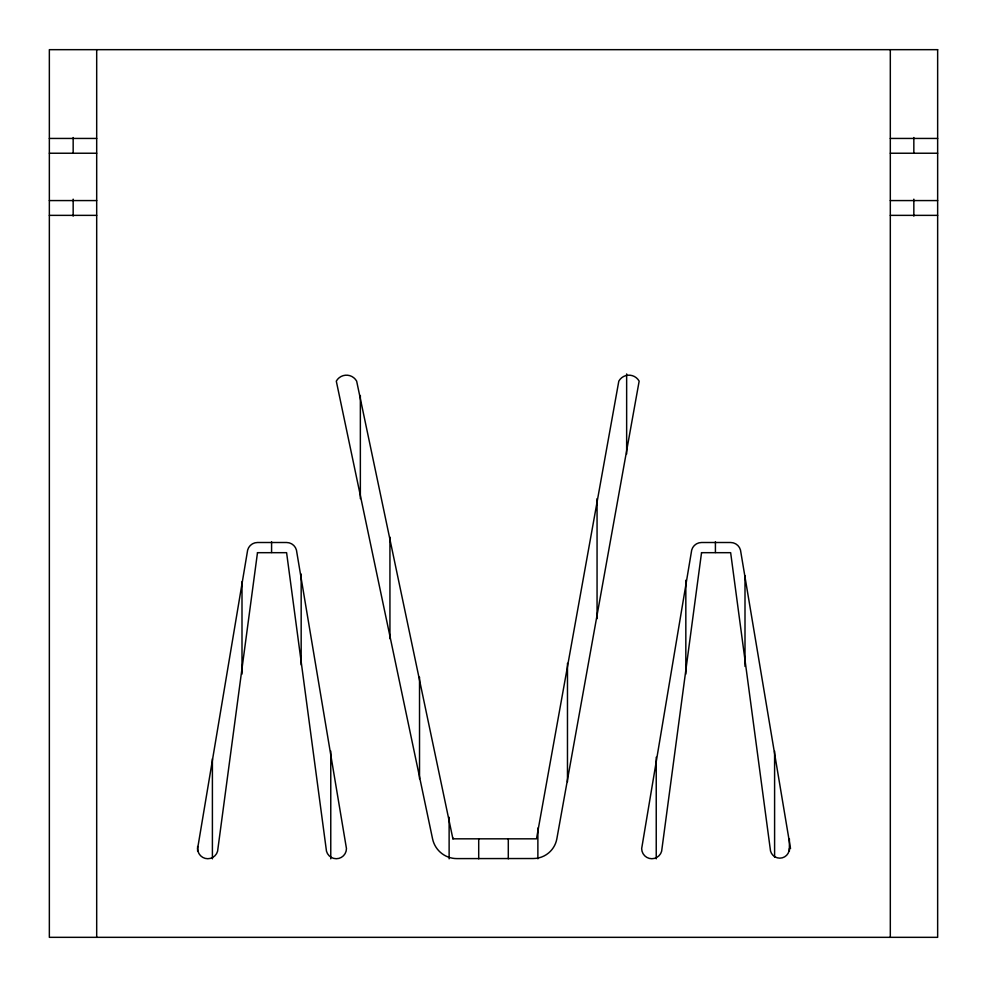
<?xml version="1.0" encoding="UTF-8"?>
<svg xmlns="http://www.w3.org/2000/svg" width="987" height="987" viewBox="0 0 987 987"><rect width="100%" height="100%" fill="white"/><g stroke="black" fill="none" stroke-linecap="round" stroke-linejoin="round"><path stroke-width="1.48" d="M452.91 838.827L536.496 838.827L618.812 381.142A11.647 11.647 0 0 1 639.157 381.142L556.841 838.827A23.935 23.935 0 0 1 548.636 852.953L546.416 854.606A23.935 23.935 0 0 1 533.301 858.53L456.932 858.604A24.86 24.86 0 0 1 432.565 838.851L336.296 381.142A11.659 11.659 0 0 1 356.652 381.142L452.91 838.827L453.415 838.21M49.35 138.439L96.689 138.439M890.311 138.439L937.65 138.439M49.35 153.232L96.689 153.232M890.311 153.232L937.65 153.232M49.35 200.571L96.689 200.571M890.311 200.571L937.65 200.571M49.35 215.363L96.689 215.363M890.311 215.363L937.65 215.363M913.839 137.514L913.839 152.923M913.839 199.152L913.839 216.104M890.311 49.671L890.311 937.329M789.39 838.814L789.39 851.127M774.598 751.07L774.598 857.284M745 575.594L745 666.41M715.415 541.727L715.415 552.51M685.829 580.208L685.829 674.109M656.232 757.239L656.232 858.826M626.646 373.95L626.646 453.995M597.061 498.632L597.061 618.701M567.476 663.338L567.476 781.864M537.878 828.044L537.878 858.826M508.293 838.814L508.293 858.826M478.707 838.814L478.707 858.826M449.122 817.261L449.122 858.826M419.524 677.193L419.524 778.78M389.939 537.113L389.939 638.712M360.354 395.503L360.354 498.632M330.768 751.07L330.768 858.826M301.171 574.052L301.171 664.88M271.585 541.727L271.585 552.51M242 581.75L242 674.109M212.402 758.769L212.402 858.826M197.61 846.513L197.61 851.127M96.689 49.671L96.689 937.329M73.161 137.514L73.161 152.923M73.161 199.152L73.161 216.104M257.484 552.683L217.942 848.561A10.166 10.166 0 0 1 207.776 858.727A10.166 10.166 0 0 1 197.61 848.561L247.651 550.043A10.178 10.178 0 0 1 257.484 542.505L286.6 542.505A10.178 10.178 0 0 1 296.433 550.043L346.462 848.561A10.166 10.166 0 0 1 336.296 858.727A10.166 10.166 0 0 1 326.129 848.561L286.6 552.683L257.484 552.683M701.535 552.683L661.993 848.561A10.166 10.166 0 0 1 651.827 858.727A10.166 10.166 0 0 1 641.673 848.561L691.702 550.043A10.178 10.178 0 0 1 701.535 542.505L730.651 542.505A10.178 10.178 0 0 1 740.484 550.043L790.513 848.561L789.39 848.561A9.599 9.599 0 0 1 779.792 858.159A9.599 9.599 0 0 1 770.193 848.561L730.651 552.683L701.535 552.683M937.65 49.671L49.35 49.671L49.35 937.329L937.65 937.329L937.65 49.671"/></g></svg>
